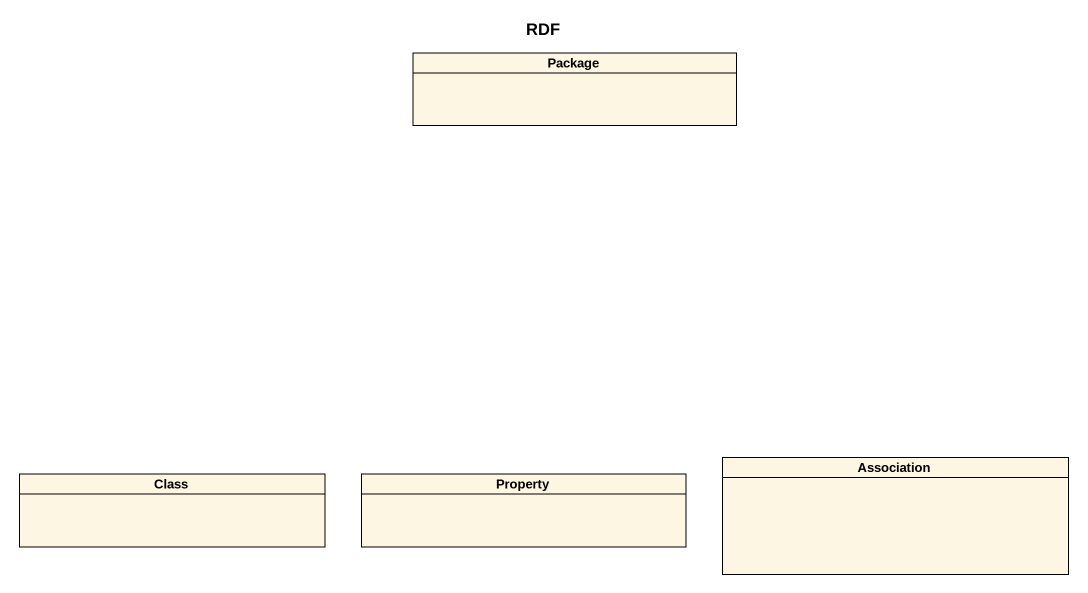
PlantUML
@startuml
title RDF
hide circle
hide empty members
class "Package" as Package_
class Association
class "Class" as Class_
class Property
@enduml
